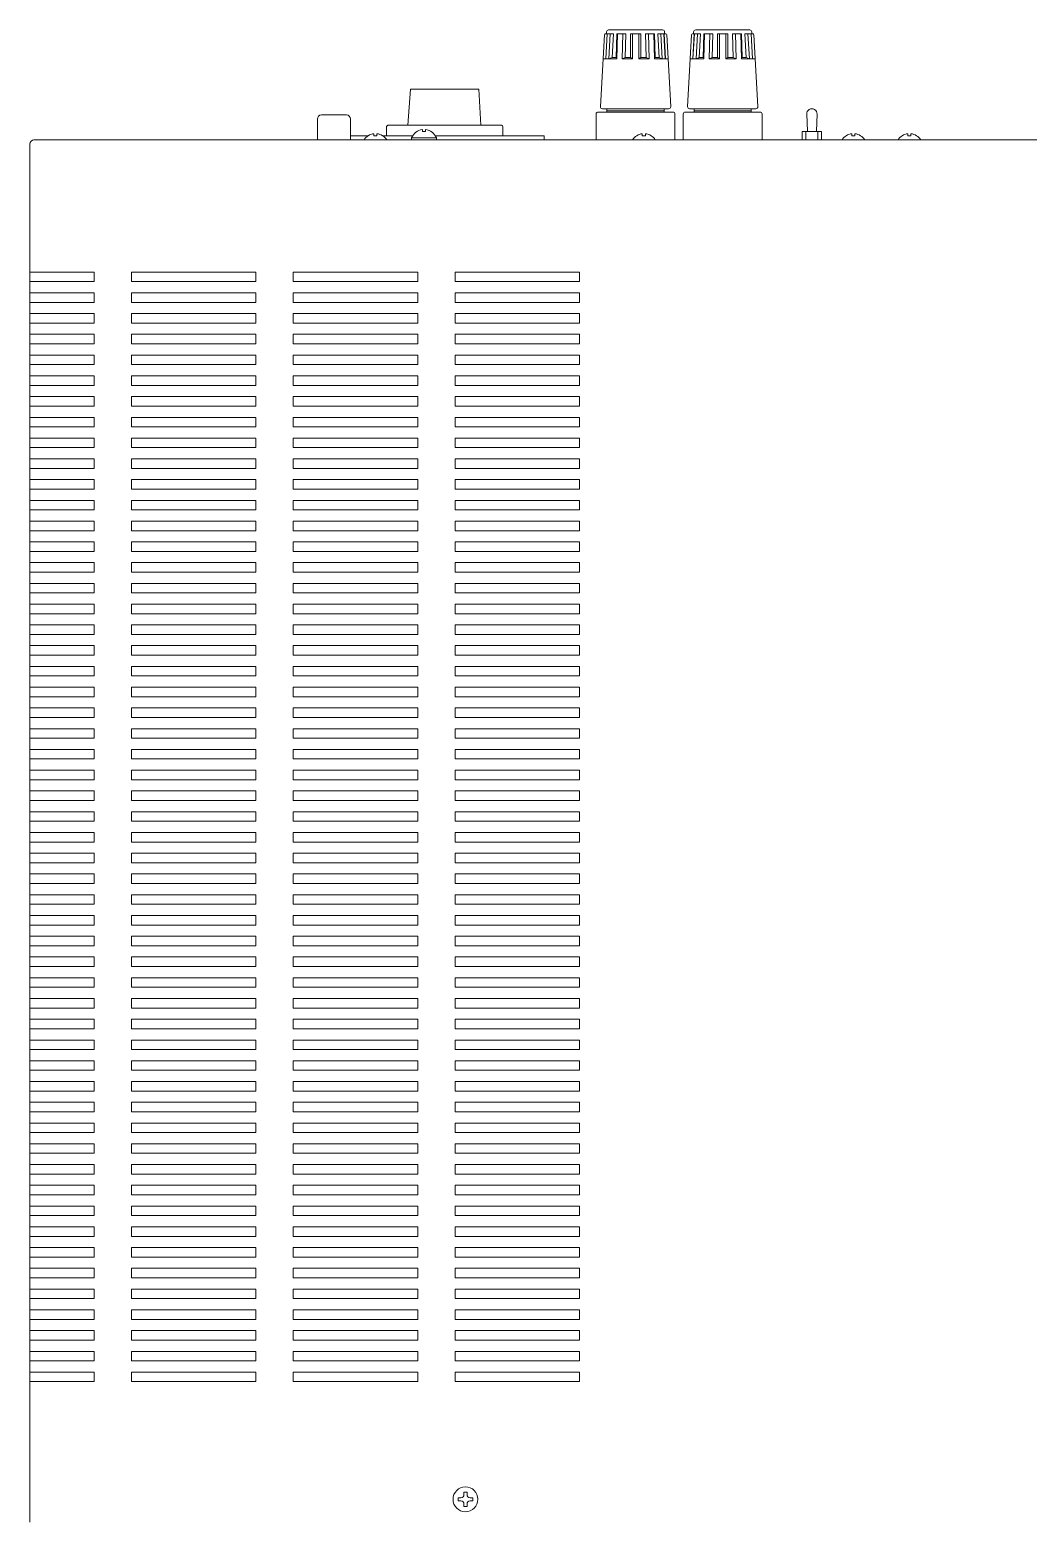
# Model space of a CAD drawing. Header units: millimetres. Extents: x 0 to 1200, y 0 to 900.
# Drawn here: x 278.5 to 519.1, y 316 to 675.5 of the extents above; entities that cross this region are included whole.
import ezdxf

# ---------------------------------------------------------------- set-up
doc = ezdxf.new("R2010")
doc.units = ezdxf.units.MM
for name, color, linetype, lineweight in [('Ac Inlet', 60, 'Continuous', 13), ('Fuse Holder', 71, 'Continuous', 15), ('Pin Jack', 53, 'Continuous', 13), ('Screw', 253, 'Continuous', 13), ('Speaker Terminal', 135, 'Continuous', 13), ('Upper Cover', 7, 'Continuous', 15)]:
    doc.layers.add(name, color=color, linetype=linetype, lineweight=lineweight)

msp = doc.modelspace()

# ---------------------------------------------------------------- linework, layer by layer
at = {"layer": 'Ac Inlet'}
for p, q in [((364.498, 649.962), (364.498, 652.162)), ((364.798, 652.462), (392.198, 652.462)), ((392.498, 652.162), (392.498, 649.962)), ((355.798, 649.962), (360.066, 649.962)), ((363.53, 649.962), (370.76, 649.962)), ((376.237, 649.962), (402.298, 649.962)), ((402.498, 649.762), (402.498, 648.962))]:
    msp.add_line(p, q, dxfattribs=at)
for centre, radius, start, end in [((364.798, 652.162), 0.3, 90, 180), ((392.198, 652.162), 0.3, 0, 90), ((402.298, 649.762), 0.2, 0, 90)]:
    msp.add_arc(centre, radius, start, end, dxfattribs=at)
at = {"layer": 'Fuse Holder'}
for p, q in [((369.608, 652.462), (370.248, 661.162)), ((370.248, 661.162), (386.748, 661.162)), ((386.748, 661.162), (387.177, 652.462))]:
    msp.add_line(p, q, dxfattribs=at)
at = {"layer": 'Pin Jack'}
for p, q in [((348.798, 654.962), (354.798, 654.962)), ((465.918, 650.962), (465.748, 655.212)), ((468.078, 650.962), (468.248, 655.212)), ((347.798, 648.962), (347.798, 653.962)), ((355.798, 653.962), (355.798, 648.962)), ((464.648, 648.962), (464.648, 650.962)), ((464.648, 650.962), (469.348, 650.962)), ((465.549, 650.962), (465.549, 648.962)), ((468.447, 650.962), (468.447, 648.962)), ((469.348, 650.962), (469.348, 648.962))]:
    msp.add_line(p, q, dxfattribs=at)
for centre, radius, start, end in [((348.798, 653.962), 1, 90, 180), ((354.798, 653.962), 1, 0, 90), ((466.998, 655.212), 1.25, 355.41878, 184.58122)]:
    msp.add_arc(centre, radius, start, end, dxfattribs=at)
at = {"layer": 'Screw'}
for p, q in [((373.123, 651.44), (373.123, 650.962)), ((373.123, 650.962), (373.873, 650.962)), ((373.873, 650.962), (373.873, 651.44)), ((361.423, 650.44), (361.423, 649.962)), ((361.423, 649.962), (362.173, 649.962)), ((362.173, 649.962), (362.173, 650.44)), ((370.498, 648.962), (370.498, 649.462)), ((370.498, 649.462), (376.498, 649.462)), ((376.498, 648.962), (370.498, 648.962)), ((376.498, 649.462), (376.498, 648.962)), ((426.123, 650.44), (426.123, 649.962)), ((426.123, 649.962), (426.873, 649.962)), ((426.873, 649.962), (426.873, 650.44)), ((476.623, 650.44), (476.623, 649.962)), ((476.623, 649.962), (477.373, 649.962)), ((477.373, 649.962), (477.373, 650.44)), ((490.123, 650.44), (490.123, 649.962)), ((490.123, 649.962), (490.873, 649.962)), ((490.873, 649.962), (490.873, 650.44)), ((381.748, 321.087), (381.748, 321.837)), ((381.748, 321.837), (382.373, 321.837)), ((382.373, 321.087), (381.748, 321.087)), ((383.123, 322.587), (383.123, 323.212)), ((383.123, 323.212), (383.873, 323.212)), ((383.123, 319.712), (383.123, 320.337)), ((383.873, 323.212), (383.873, 322.587)), ((383.873, 320.337), (383.873, 319.712)), ((384.623, 321.837), (385.248, 321.837)), ((385.248, 321.087), (384.623, 321.087)), ((385.248, 321.837), (385.248, 321.087)), ((383.873, 319.712), (383.123, 319.712))]:
    msp.add_line(p, q, dxfattribs=at)
msp.add_circle((383.498, 321.462), 3, dxfattribs=at)
for centre, radius, start, end in [((373.498, 648.212), 3.25, 96.62581, 157.38014), ((373.498, 648.212), 3.25, 22.61986, 83.37419), ((361.798, 647.212), 3.25, 96.62581, 147.42103), ((361.798, 647.212), 3.25, 32.57897, 83.37419), ((426.498, 647.212), 3.25, 96.62581, 147.42103), ((426.498, 647.212), 3.25, 32.57897, 83.37419), ((476.998, 647.212), 3.25, 96.62581, 147.42103), ((476.998, 647.212), 3.25, 32.57897, 83.37419), ((490.498, 647.212), 3.25, 96.62581, 147.42103), ((490.498, 647.212), 3.25, 32.57897, 83.37419), ((382.373, 322.587), 0.75, 270, 0), ((382.373, 320.337), 0.75, 0, 90), ((384.623, 322.587), 0.75, 180, 270), ((384.623, 320.337), 0.75, 90, 180)]:
    msp.add_arc(centre, radius, start, end, dxfattribs=at)
at = {"layer": 'Speaker Terminal'}
for p, q in [((416.028, 656.99), (416.988, 674.273)), ((417.187, 674.462), (419.158, 674.462)), ((417.29, 668.462), (417.623, 674.462)), ((417.327, 668.462), (417.661, 674.462)), ((417.498, 674.962), (417.498, 674.462)), ((417.998, 675.462), (430.998, 675.462)), ((418.077, 668.462), (418.411, 674.462)), ((418.842, 668.762), (419.158, 674.462)), ((419.815, 668.762), (419.972, 674.462)), ((419.952, 668.462), (420.117, 674.462)), ((419.972, 674.462), (422.137, 674.462)), ((421.252, 668.462), (421.417, 674.462)), ((421.98, 668.762), (422.137, 674.462)), ((423.248, 674.462), (423.248, 668.762)), ((423.248, 674.462), (425.748, 674.462)), ((423.748, 674.462), (423.748, 668.462)), ((425.248, 674.462), (425.248, 668.462)), ((425.748, 674.462), (425.748, 668.762)), ((427.016, 668.762), (426.859, 674.462)), ((426.859, 674.462), (429.024, 674.462)), ((427.745, 668.462), (427.58, 674.462)), ((429.044, 668.462), (428.879, 674.462)), ((429.181, 668.762), (429.024, 674.462)), ((430.155, 668.762), (429.838, 674.462)), ((429.838, 674.462), (431.809, 674.462)), ((430.919, 668.462), (430.586, 674.462)), ((431.669, 668.462), (431.336, 674.462)), ((431.707, 668.462), (431.373, 674.462)), ((431.498, 674.962), (431.498, 674.462)), ((432.969, 656.99), (432.009, 674.273)), ((437.028, 656.99), (437.988, 674.273)), ((438.187, 674.462), (440.158, 674.462)), ((438.29, 668.462), (438.623, 674.462)), ((438.327, 668.462), (438.661, 674.462)), ((438.498, 674.962), (438.498, 674.462)), ((438.998, 675.462), (451.998, 675.462)), ((439.077, 668.462), (439.411, 674.462)), ((439.842, 668.762), (440.158, 674.462)), ((440.815, 668.762), (440.972, 674.462)), ((440.952, 668.462), (441.117, 674.462)), ((440.972, 674.462), (443.137, 674.462)), ((442.252, 668.462), (442.417, 674.462)), ((442.98, 668.762), (443.137, 674.462)), ((444.248, 674.462), (444.248, 668.762)), ((444.248, 674.462), (446.748, 674.462)), ((444.748, 674.462), (444.748, 668.462)), ((446.248, 674.462), (446.248, 668.462)), ((446.748, 674.462), (446.748, 668.762)), ((448.016, 668.762), (447.859, 674.462)), ((447.859, 674.462), (450.024, 674.462)), ((448.745, 668.462), (448.58, 674.462)), ((450.044, 668.462), (449.879, 674.462)), ((450.181, 668.762), (450.024, 674.462)), ((451.155, 668.762), (450.838, 674.462)), ((450.838, 674.462), (452.809, 674.462)), ((451.919, 668.462), (451.586, 674.462)), ((452.669, 668.462), (452.336, 674.462)), ((452.707, 668.462), (452.373, 674.462)), ((452.498, 674.962), (452.498, 674.462)), ((453.969, 656.99), (453.009, 674.273)), ((418.077, 668.462), (418.842, 668.762)), ((418.842, 668.762), (419.952, 668.762)), ((421.252, 668.462), (421.98, 668.762)), ((421.98, 668.762), (423.248, 668.762)), ((423.748, 668.462), (423.248, 668.762)), ((425.248, 668.462), (425.748, 668.762)), ((425.748, 668.762), (427.016, 668.762)), ((427.016, 668.762), (427.745, 668.462)), ((430.155, 668.762), (429.044, 668.762)), ((430.919, 668.462), (430.155, 668.762)), ((439.077, 668.462), (439.842, 668.762)), ((439.842, 668.762), (440.952, 668.762)), ((442.252, 668.462), (442.98, 668.762)), ((442.98, 668.762), (444.248, 668.762)), ((444.748, 668.462), (444.248, 668.762)), ((446.248, 668.462), (446.748, 668.762)), ((446.748, 668.762), (448.016, 668.762)), ((448.016, 668.762), (448.745, 668.462)), ((451.155, 668.762), (450.044, 668.762)), ((451.919, 668.462), (451.155, 668.762)), ((416.665, 668.462), (419.952, 668.462)), ((421.252, 668.462), (423.748, 668.462)), ((423.248, 668.462), (423.748, 668.462)), ((425.248, 668.462), (427.745, 668.462)), ((432.332, 668.462), (429.044, 668.462)), ((437.665, 668.462), (440.952, 668.462)), ((442.252, 668.462), (444.748, 668.462)), ((444.248, 668.462), (444.748, 668.462)), ((446.248, 668.462), (448.745, 668.462)), ((453.332, 668.462), (450.044, 668.462)), ((414.998, 648.962), (414.998, 655.162)), ((415.498, 655.662), (433.498, 655.662)), ((416.527, 656.462), (432.47, 656.462)), ((417.598, 655.962), (417.598, 656.462)), ((417.598, 655.962), (431.398, 655.962)), ((417.598, 655.662), (417.598, 655.962)), ((431.398, 655.962), (431.398, 656.462)), ((431.398, 655.662), (431.398, 655.962)), ((433.998, 648.962), (433.998, 655.162)), ((435.998, 648.962), (435.998, 655.162)), ((436.498, 655.662), (454.498, 655.662)), ((437.527, 656.462), (453.47, 656.462)), ((438.598, 655.962), (438.598, 656.462)), ((438.598, 655.962), (452.398, 655.962)), ((438.598, 655.662), (438.598, 655.962)), ((452.398, 655.962), (452.398, 656.462)), ((452.398, 655.662), (452.398, 655.962)), ((454.998, 648.962), (454.998, 655.162))]:
    msp.add_line(p, q, dxfattribs=at)
for centre, radius, start, end in [((417.187, 674.262), 0.2, 90, 176.82017), ((417.998, 674.962), 0.5, 90, 180), ((430.998, 674.962), 0.5, 0, 90), ((431.809, 674.262), 0.2, 3.17983, 90), ((438.187, 674.262), 0.2, 90, 176.82017), ((438.998, 674.962), 0.5, 90, 180), ((451.998, 674.962), 0.5, 0, 90), ((452.809, 674.262), 0.2, 3.17983, 90), ((415.498, 655.162), 0.5, 90, 180), ((416.527, 656.962), 0.5, 176.82017, 270), ((432.47, 656.962), 0.5, 270, 3.17983), ((433.498, 655.162), 0.5, 0, 90), ((436.498, 655.162), 0.5, 90, 180), ((437.527, 656.962), 0.5, 176.82017, 270), ((453.47, 656.962), 0.5, 270, 3.17983), ((454.498, 655.162), 0.5, 0, 90)]:
    msp.add_arc(centre, radius, start, end, dxfattribs=at)
at = {"layer": 'Upper Cover'}
for p, q in [((278.498, 315.962), (278.498, 647.962)), ((279.498, 648.962), (707.498, 648.962)), ((278.498, 617.112), (293.998, 617.112)), ((293.998, 614.812), (278.498, 614.812)), ((293.998, 617.112), (293.998, 614.812)), ((302.998, 614.812), (302.998, 617.112)), ((302.998, 617.112), (332.998, 617.112)), ((332.998, 614.812), (302.998, 614.812)), ((332.998, 617.112), (332.998, 614.812)), ((341.998, 614.812), (341.998, 617.112)), ((341.998, 617.112), (371.998, 617.112)), ((371.998, 614.812), (341.998, 614.812)), ((371.998, 617.112), (371.998, 614.812)), ((380.998, 614.812), (380.998, 617.112)), ((380.998, 617.112), (410.998, 617.112)), ((410.998, 614.812), (380.998, 614.812)), ((410.998, 617.112), (410.998, 614.812)), ((278.498, 612.112), (293.998, 612.112)), ((293.998, 612.112), (293.998, 609.812)), ((302.998, 609.812), (302.998, 612.112)), ((302.998, 612.112), (332.998, 612.112)), ((332.998, 612.112), (332.998, 609.812)), ((341.998, 609.812), (341.998, 612.112)), ((341.998, 612.112), (371.998, 612.112)), ((371.998, 612.112), (371.998, 609.812)), ((380.998, 609.812), (380.998, 612.112)), ((380.998, 612.112), (410.998, 612.112)), ((410.998, 612.112), (410.998, 609.812)), ((293.998, 609.812), (278.498, 609.812)), ((332.998, 609.812), (302.998, 609.812)), ((371.998, 609.812), (341.998, 609.812)), ((410.998, 609.812), (380.998, 609.812)), ((278.498, 607.112), (293.998, 607.112)), ((293.998, 604.812), (278.498, 604.812)), ((293.998, 607.112), (293.998, 604.812)), ((302.998, 604.812), (302.998, 607.112)), ((302.998, 607.112), (332.998, 607.112)), ((332.998, 604.812), (302.998, 604.812)), ((332.998, 607.112), (332.998, 604.812)), ((341.998, 604.812), (341.998, 607.112)), ((341.998, 607.112), (371.998, 607.112)), ((371.998, 604.812), (341.998, 604.812)), ((371.998, 607.112), (371.998, 604.812)), ((380.998, 604.812), (380.998, 607.112)), ((380.998, 607.112), (410.998, 607.112)), ((410.998, 604.812), (380.998, 604.812)), ((410.998, 607.112), (410.998, 604.812)), ((278.498, 602.112), (293.998, 602.112)), ((293.998, 602.112), (293.998, 599.812)), ((302.998, 599.812), (302.998, 602.112)), ((302.998, 602.112), (332.998, 602.112)), ((332.998, 602.112), (332.998, 599.812)), ((341.998, 599.812), (341.998, 602.112)), ((341.998, 602.112), (371.998, 602.112)), ((371.998, 602.112), (371.998, 599.812)), ((380.998, 599.812), (380.998, 602.112)), ((380.998, 602.112), (410.998, 602.112)), ((410.998, 602.112), (410.998, 599.812)), ((293.998, 599.812), (278.498, 599.812)), ((278.498, 597.112), (293.998, 597.112)), ((293.998, 597.112), (293.998, 594.812)), ((332.998, 599.812), (302.998, 599.812)), ((302.998, 594.812), (302.998, 597.112)), ((302.998, 597.112), (332.998, 597.112)), ((332.998, 597.112), (332.998, 594.812)), ((371.998, 599.812), (341.998, 599.812)), ((341.998, 594.812), (341.998, 597.112)), ((341.998, 597.112), (371.998, 597.112)), ((371.998, 597.112), (371.998, 594.812)), ((410.998, 599.812), (380.998, 599.812)), ((380.998, 594.812), (380.998, 597.112)), ((380.998, 597.112), (410.998, 597.112)), ((410.998, 597.112), (410.998, 594.812)), ((293.998, 594.812), (278.498, 594.812)), ((332.998, 594.812), (302.998, 594.812)), ((371.998, 594.812), (341.998, 594.812)), ((410.998, 594.812), (380.998, 594.812)), ((278.498, 592.112), (293.998, 592.112)), ((293.998, 589.812), (278.498, 589.812)), ((293.998, 592.112), (293.998, 589.812)), ((302.998, 589.812), (302.998, 592.112)), ((302.998, 592.112), (332.998, 592.112)), ((332.998, 589.812), (302.998, 589.812)), ((332.998, 592.112), (332.998, 589.812)), ((341.998, 589.812), (341.998, 592.112)), ((341.998, 592.112), (371.998, 592.112)), ((371.998, 589.812), (341.998, 589.812)), ((371.998, 592.112), (371.998, 589.812)), ((380.998, 589.812), (380.998, 592.112)), ((380.998, 592.112), (410.998, 592.112)), ((410.998, 589.812), (380.998, 589.812)), ((410.998, 592.112), (410.998, 589.812)), ((278.498, 587.112), (293.998, 587.112)), ((293.998, 587.112), (293.998, 584.812)), ((302.998, 584.812), (302.998, 587.112)), ((302.998, 587.112), (332.998, 587.112)), ((332.998, 587.112), (332.998, 584.812)), ((341.998, 584.812), (341.998, 587.112)), ((341.998, 587.112), (371.998, 587.112)), ((371.998, 587.112), (371.998, 584.812)), ((380.998, 584.812), (380.998, 587.112)), ((380.998, 587.112), (410.998, 587.112)), ((410.998, 587.112), (410.998, 584.812)), ((293.998, 584.812), (278.498, 584.812)), ((332.998, 584.812), (302.998, 584.812)), ((371.998, 584.812), (341.998, 584.812)), ((410.998, 584.812), (380.998, 584.812)), ((278.498, 582.112), (293.998, 582.112)), ((293.998, 579.812), (278.498, 579.812)), ((293.998, 582.112), (293.998, 579.812)), ((302.998, 579.812), (302.998, 582.112)), ((302.998, 582.112), (332.998, 582.112)), ((332.998, 579.812), (302.998, 579.812)), ((332.998, 582.112), (332.998, 579.812)), ((341.998, 579.812), (341.998, 582.112)), ((341.998, 582.112), (371.998, 582.112)), ((371.998, 579.812), (341.998, 579.812)), ((371.998, 582.112), (371.998, 579.812)), ((380.998, 579.812), (380.998, 582.112)), ((380.998, 582.112), (410.998, 582.112)), ((410.998, 579.812), (380.998, 579.812)), ((410.998, 582.112), (410.998, 579.812)), ((278.498, 577.112), (293.998, 577.112)), ((293.998, 577.112), (293.998, 574.812)), ((302.998, 574.812), (302.998, 577.112)), ((302.998, 577.112), (332.998, 577.112)), ((332.998, 577.112), (332.998, 574.812)), ((341.998, 574.812), (341.998, 577.112)), ((341.998, 577.112), (371.998, 577.112)), ((371.998, 577.112), (371.998, 574.812)), ((380.998, 574.812), (380.998, 577.112)), ((380.998, 577.112), (410.998, 577.112)), ((410.998, 577.112), (410.998, 574.812)), ((293.998, 574.812), (278.498, 574.812)), ((278.498, 572.112), (293.998, 572.112)), ((293.998, 572.112), (293.998, 569.812)), ((332.998, 574.812), (302.998, 574.812)), ((302.998, 569.812), (302.998, 572.112)), ((302.998, 572.112), (332.998, 572.112)), ((332.998, 572.112), (332.998, 569.812)), ((371.998, 574.812), (341.998, 574.812)), ((341.998, 569.812), (341.998, 572.112)), ((341.998, 572.112), (371.998, 572.112)), ((371.998, 572.112), (371.998, 569.812)), ((410.998, 574.812), (380.998, 574.812)), ((380.998, 569.812), (380.998, 572.112)), ((380.998, 572.112), (410.998, 572.112)), ((410.998, 572.112), (410.998, 569.812)), ((293.998, 569.812), (278.498, 569.812)), ((332.998, 569.812), (302.998, 569.812)), ((371.998, 569.812), (341.998, 569.812)), ((410.998, 569.812), (380.998, 569.812)), ((278.498, 567.112), (293.998, 567.112)), ((293.998, 564.812), (278.498, 564.812)), ((293.998, 567.112), (293.998, 564.812)), ((302.998, 564.812), (302.998, 567.112)), ((302.998, 567.112), (332.998, 567.112)), ((332.998, 564.812), (302.998, 564.812)), ((332.998, 567.112), (332.998, 564.812)), ((341.998, 564.812), (341.998, 567.112)), ((341.998, 567.112), (371.998, 567.112)), ((371.998, 564.812), (341.998, 564.812)), ((371.998, 567.112), (371.998, 564.812)), ((380.998, 564.812), (380.998, 567.112)), ((380.998, 567.112), (410.998, 567.112)), ((410.998, 564.812), (380.998, 564.812)), ((410.998, 567.112), (410.998, 564.812)), ((278.498, 562.112), (293.998, 562.112)), ((293.998, 562.112), (293.998, 559.812)), ((302.998, 559.812), (302.998, 562.112)), ((302.998, 562.112), (332.998, 562.112)), ((332.998, 562.112), (332.998, 559.812)), ((341.998, 559.812), (341.998, 562.112)), ((341.998, 562.112), (371.998, 562.112)), ((371.998, 562.112), (371.998, 559.812)), ((380.998, 559.812), (380.998, 562.112)), ((380.998, 562.112), (410.998, 562.112)), ((410.998, 562.112), (410.998, 559.812)), ((293.998, 559.812), (278.498, 559.812)), ((332.998, 559.812), (302.998, 559.812)), ((371.998, 559.812), (341.998, 559.812)), ((410.998, 559.812), (380.998, 559.812)), ((278.498, 557.112), (293.998, 557.112)), ((293.998, 554.812), (278.498, 554.812)), ((293.998, 557.112), (293.998, 554.812)), ((302.998, 554.812), (302.998, 557.112)), ((302.998, 557.112), (332.998, 557.112)), ((332.998, 554.812), (302.998, 554.812)), ((332.998, 557.112), (332.998, 554.812)), ((341.998, 554.812), (341.998, 557.112)), ((341.998, 557.112), (371.998, 557.112)), ((371.998, 554.812), (341.998, 554.812)), ((371.998, 557.112), (371.998, 554.812)), ((380.998, 554.812), (380.998, 557.112)), ((380.998, 557.112), (410.998, 557.112)), ((410.998, 554.812), (380.998, 554.812)), ((410.998, 557.112), (410.998, 554.812)), ((278.498, 552.112), (293.998, 552.112)), ((293.998, 552.112), (293.998, 549.812)), ((302.998, 549.812), (302.998, 552.112)), ((302.998, 552.112), (332.998, 552.112)), ((332.998, 552.112), (332.998, 549.812)), ((341.998, 549.812), (341.998, 552.112)), ((341.998, 552.112), (371.998, 552.112)), ((371.998, 552.112), (371.998, 549.812)), ((380.998, 549.812), (380.998, 552.112)), ((380.998, 552.112), (410.998, 552.112)), ((410.998, 552.112), (410.998, 549.812)), ((293.998, 549.812), (278.498, 549.812)), ((278.498, 547.112), (293.998, 547.112)), ((293.998, 547.112), (293.998, 544.812)), ((332.998, 549.812), (302.998, 549.812)), ((302.998, 544.812), (302.998, 547.112)), ((302.998, 547.112), (332.998, 547.112)), ((332.998, 547.112), (332.998, 544.812)), ((371.998, 549.812), (341.998, 549.812)), ((341.998, 544.812), (341.998, 547.112)), ((341.998, 547.112), (371.998, 547.112)), ((371.998, 547.112), (371.998, 544.812)), ((410.998, 549.812), (380.998, 549.812)), ((380.998, 544.812), (380.998, 547.112)), ((380.998, 547.112), (410.998, 547.112)), ((410.998, 547.112), (410.998, 544.812)), ((293.998, 544.812), (278.498, 544.812)), ((332.998, 544.812), (302.998, 544.812)), ((371.998, 544.812), (341.998, 544.812)), ((410.998, 544.812), (380.998, 544.812)), ((278.498, 542.112), (293.998, 542.112)), ((293.998, 539.812), (278.498, 539.812)), ((293.998, 542.112), (293.998, 539.812)), ((302.998, 539.812), (302.998, 542.112)), ((302.998, 542.112), (332.998, 542.112)), ((332.998, 539.812), (302.998, 539.812)), ((332.998, 542.112), (332.998, 539.812)), ((341.998, 539.812), (341.998, 542.112)), ((341.998, 542.112), (371.998, 542.112)), ((371.998, 539.812), (341.998, 539.812)), ((371.998, 542.112), (371.998, 539.812)), ((380.998, 539.812), (380.998, 542.112)), ((380.998, 542.112), (410.998, 542.112)), ((410.998, 539.812), (380.998, 539.812)), ((410.998, 542.112), (410.998, 539.812)), ((278.498, 537.112), (293.998, 537.112)), ((293.998, 537.112), (293.998, 534.812)), ((302.998, 534.812), (302.998, 537.112)), ((302.998, 537.112), (332.998, 537.112)), ((332.998, 537.112), (332.998, 534.812)), ((341.998, 534.812), (341.998, 537.112)), ((341.998, 537.112), (371.998, 537.112)), ((371.998, 537.112), (371.998, 534.812)), ((380.998, 534.812), (380.998, 537.112)), ((380.998, 537.112), (410.998, 537.112)), ((410.998, 537.112), (410.998, 534.812)), ((293.998, 534.812), (278.498, 534.812)), ((278.498, 532.112), (293.998, 532.112)), ((293.998, 532.112), (293.998, 529.812)), ((332.998, 534.812), (302.998, 534.812)), ((302.998, 529.812), (302.998, 532.112)), ((302.998, 532.112), (332.998, 532.112)), ((332.998, 532.112), (332.998, 529.812)), ((371.998, 534.812), (341.998, 534.812)), ((341.998, 529.812), (341.998, 532.112)), ((341.998, 532.112), (371.998, 532.112)), ((371.998, 532.112), (371.998, 529.812)), ((410.998, 534.812), (380.998, 534.812)), ((380.998, 529.812), (380.998, 532.112)), ((380.998, 532.112), (410.998, 532.112)), ((410.998, 532.112), (410.998, 529.812)), ((293.998, 529.812), (278.498, 529.812)), ((332.998, 529.812), (302.998, 529.812)), ((371.998, 529.812), (341.998, 529.812)), ((410.998, 529.812), (380.998, 529.812)), ((278.498, 527.112), (293.998, 527.112)), ((293.998, 527.112), (293.998, 524.812)), ((302.998, 524.812), (302.998, 527.112)), ((302.998, 527.112), (332.998, 527.112)), ((332.998, 527.112), (332.998, 524.812)), ((341.998, 524.812), (341.998, 527.112)), ((341.998, 527.112), (371.998, 527.112)), ((371.998, 527.112), (371.998, 524.812)), ((380.998, 524.812), (380.998, 527.112)), ((380.998, 527.112), (410.998, 527.112)), ((410.998, 527.112), (410.998, 524.812)), ((293.998, 524.812), (278.498, 524.812)), ((278.498, 522.112), (293.998, 522.112)), ((293.998, 522.112), (293.998, 519.812)), ((332.998, 524.812), (302.998, 524.812)), ((302.998, 519.812), (302.998, 522.112)), ((302.998, 522.112), (332.998, 522.112)), ((332.998, 522.112), (332.998, 519.812)), ((371.998, 524.812), (341.998, 524.812)), ((341.998, 519.812), (341.998, 522.112)), ((341.998, 522.112), (371.998, 522.112)), ((371.998, 522.112), (371.998, 519.812)), ((410.998, 524.812), (380.998, 524.812)), ((380.998, 519.812), (380.998, 522.112)), ((380.998, 522.112), (410.998, 522.112)), ((410.998, 522.112), (410.998, 519.812)), ((293.998, 519.812), (278.498, 519.812)), ((332.998, 519.812), (302.998, 519.812)), ((371.998, 519.812), (341.998, 519.812)), ((410.998, 519.812), (380.998, 519.812)), ((278.498, 517.112), (293.998, 517.112)), ((293.998, 514.812), (278.498, 514.812)), ((293.998, 517.112), (293.998, 514.812)), ((302.998, 514.812), (302.998, 517.112)), ((302.998, 517.112), (332.998, 517.112)), ((332.998, 514.812), (302.998, 514.812)), ((332.998, 517.112), (332.998, 514.812)), ((341.998, 514.812), (341.998, 517.112)), ((341.998, 517.112), (371.998, 517.112)), ((371.998, 514.812), (341.998, 514.812)), ((371.998, 517.112), (371.998, 514.812)), ((380.998, 514.812), (380.998, 517.112)), ((380.998, 517.112), (410.998, 517.112)), ((410.998, 514.812), (380.998, 514.812)), ((410.998, 517.112), (410.998, 514.812)), ((278.498, 512.112), (293.998, 512.112)), ((293.998, 512.112), (293.998, 509.812)), ((302.998, 509.812), (302.998, 512.112)), ((302.998, 512.112), (332.998, 512.112)), ((332.998, 512.112), (332.998, 509.812)), ((341.998, 509.812), (341.998, 512.112)), ((341.998, 512.112), (371.998, 512.112)), ((371.998, 512.112), (371.998, 509.812)), ((380.998, 509.812), (380.998, 512.112)), ((380.998, 512.112), (410.998, 512.112)), ((410.998, 512.112), (410.998, 509.812)), ((293.998, 509.812), (278.498, 509.812)), ((278.498, 507.112), (293.998, 507.112)), ((293.998, 507.112), (293.998, 504.812)), ((332.998, 509.812), (302.998, 509.812)), ((302.998, 504.812), (302.998, 507.112)), ((302.998, 507.112), (332.998, 507.112)), ((332.998, 507.112), (332.998, 504.812)), ((371.998, 509.812), (341.998, 509.812)), ((341.998, 504.812), (341.998, 507.112)), ((341.998, 507.112), (371.998, 507.112)), ((371.998, 507.112), (371.998, 504.812)), ((410.998, 509.812), (380.998, 509.812)), ((380.998, 504.812), (380.998, 507.112)), ((380.998, 507.112), (410.998, 507.112)), ((410.998, 507.112), (410.998, 504.812)), ((293.998, 504.812), (278.498, 504.812)), ((332.998, 504.812), (302.998, 504.812)), ((371.998, 504.812), (341.998, 504.812)), ((410.998, 504.812), (380.998, 504.812)), ((278.498, 502.112), (293.998, 502.112)), ((293.998, 499.812), (278.498, 499.812)), ((293.998, 502.112), (293.998, 499.812)), ((302.998, 499.812), (302.998, 502.112)), ((302.998, 502.112), (332.998, 502.112)), ((332.998, 499.812), (302.998, 499.812)), ((332.998, 502.112), (332.998, 499.812)), ((341.998, 499.812), (341.998, 502.112)), ((341.998, 502.112), (371.998, 502.112)), ((371.998, 499.812), (341.998, 499.812)), ((371.998, 502.112), (371.998, 499.812)), ((380.998, 499.812), (380.998, 502.112)), ((380.998, 502.112), (410.998, 502.112)), ((410.998, 499.812), (380.998, 499.812)), ((410.998, 502.112), (410.998, 499.812)), ((278.498, 497.112), (293.998, 497.112)), ((293.998, 497.112), (293.998, 494.812)), ((302.998, 494.812), (302.998, 497.112)), ((302.998, 497.112), (332.998, 497.112)), ((332.998, 497.112), (332.998, 494.812)), ((341.998, 494.812), (341.998, 497.112)), ((341.998, 497.112), (371.998, 497.112)), ((371.998, 497.112), (371.998, 494.812)), ((380.998, 494.812), (380.998, 497.112)), ((380.998, 497.112), (410.998, 497.112)), ((410.998, 497.112), (410.998, 494.812)), ((293.998, 494.812), (278.498, 494.812)), ((332.998, 494.812), (302.998, 494.812)), ((371.998, 494.812), (341.998, 494.812)), ((410.998, 494.812), (380.998, 494.812)), ((278.498, 492.112), (293.998, 492.112)), ((293.998, 489.812), (278.498, 489.812)), ((293.998, 492.112), (293.998, 489.812)), ((302.998, 489.812), (302.998, 492.112)), ((302.998, 492.112), (332.998, 492.112)), ((332.998, 489.812), (302.998, 489.812)), ((332.998, 492.112), (332.998, 489.812)), ((341.998, 489.812), (341.998, 492.112)), ((341.998, 492.112), (371.998, 492.112)), ((371.998, 489.812), (341.998, 489.812)), ((371.998, 492.112), (371.998, 489.812)), ((380.998, 489.812), (380.998, 492.112)), ((380.998, 492.112), (410.998, 492.112)), ((410.998, 489.812), (380.998, 489.812)), ((410.998, 492.112), (410.998, 489.812)), ((278.498, 487.112), (293.998, 487.112)), ((293.998, 487.112), (293.998, 484.812)), ((302.998, 484.812), (302.998, 487.112)), ((302.998, 487.112), (332.998, 487.112)), ((332.998, 487.112), (332.998, 484.812)), ((341.998, 484.812), (341.998, 487.112)), ((341.998, 487.112), (371.998, 487.112)), ((371.998, 487.112), (371.998, 484.812)), ((380.998, 484.812), (380.998, 487.112)), ((380.998, 487.112), (410.998, 487.112)), ((410.998, 487.112), (410.998, 484.812)), ((293.998, 484.812), (278.498, 484.812)), ((278.498, 482.112), (293.998, 482.112)), ((293.998, 482.112), (293.998, 479.812)), ((332.998, 484.812), (302.998, 484.812)), ((302.998, 479.812), (302.998, 482.112)), ((302.998, 482.112), (332.998, 482.112)), ((332.998, 482.112), (332.998, 479.812)), ((371.998, 484.812), (341.998, 484.812)), ((341.998, 479.812), (341.998, 482.112)), ((341.998, 482.112), (371.998, 482.112)), ((371.998, 482.112), (371.998, 479.812)), ((410.998, 484.812), (380.998, 484.812)), ((380.998, 479.812), (380.998, 482.112)), ((380.998, 482.112), (410.998, 482.112)), ((410.998, 482.112), (410.998, 479.812)), ((293.998, 479.812), (278.498, 479.812)), ((332.998, 479.812), (302.998, 479.812)), ((371.998, 479.812), (341.998, 479.812)), ((410.998, 479.812), (380.998, 479.812)), ((278.498, 477.112), (293.998, 477.112)), ((293.998, 474.812), (278.498, 474.812)), ((293.998, 477.112), (293.998, 474.812)), ((302.998, 474.812), (302.998, 477.112)), ((302.998, 477.112), (332.998, 477.112)), ((332.998, 474.812), (302.998, 474.812)), ((332.998, 477.112), (332.998, 474.812)), ((341.998, 474.812), (341.998, 477.112)), ((341.998, 477.112), (371.998, 477.112)), ((371.998, 474.812), (341.998, 474.812)), ((371.998, 477.112), (371.998, 474.812)), ((380.998, 474.812), (380.998, 477.112)), ((380.998, 477.112), (410.998, 477.112)), ((410.998, 474.812), (380.998, 474.812)), ((410.998, 477.112), (410.998, 474.812)), ((278.498, 472.112), (293.998, 472.112)), ((293.998, 472.112), (293.998, 469.812)), ((302.998, 469.812), (302.998, 472.112)), ((302.998, 472.112), (332.998, 472.112)), ((332.998, 472.112), (332.998, 469.812)), ((341.998, 469.812), (341.998, 472.112)), ((341.998, 472.112), (371.998, 472.112)), ((371.998, 472.112), (371.998, 469.812)), ((380.998, 469.812), (380.998, 472.112)), ((380.998, 472.112), (410.998, 472.112)), ((410.998, 472.112), (410.998, 469.812)), ((293.998, 469.812), (278.498, 469.812)), ((332.998, 469.812), (302.998, 469.812)), ((371.998, 469.812), (341.998, 469.812)), ((410.998, 469.812), (380.998, 469.812)), ((278.498, 467.112), (293.998, 467.112)), ((293.998, 464.812), (278.498, 464.812)), ((293.998, 467.112), (293.998, 464.812)), ((302.998, 464.812), (302.998, 467.112)), ((302.998, 467.112), (332.998, 467.112)), ((332.998, 464.812), (302.998, 464.812)), ((332.998, 467.112), (332.998, 464.812)), ((341.998, 464.812), (341.998, 467.112)), ((341.998, 467.112), (371.998, 467.112)), ((371.998, 464.812), (341.998, 464.812)), ((371.998, 467.112), (371.998, 464.812)), ((380.998, 464.812), (380.998, 467.112)), ((380.998, 467.112), (410.998, 467.112)), ((410.998, 464.812), (380.998, 464.812)), ((410.998, 467.112), (410.998, 464.812)), ((278.498, 462.112), (293.998, 462.112)), ((293.998, 462.112), (293.998, 459.812)), ((302.998, 459.812), (302.998, 462.112)), ((302.998, 462.112), (332.998, 462.112)), ((332.998, 462.112), (332.998, 459.812)), ((341.998, 459.812), (341.998, 462.112)), ((341.998, 462.112), (371.998, 462.112)), ((371.998, 462.112), (371.998, 459.812)), ((380.998, 459.812), (380.998, 462.112)), ((380.998, 462.112), (410.998, 462.112)), ((410.998, 462.112), (410.998, 459.812)), ((293.998, 459.812), (278.498, 459.812)), ((278.498, 457.112), (293.998, 457.112)), ((293.998, 457.112), (293.998, 454.812)), ((332.998, 459.812), (302.998, 459.812)), ((302.998, 454.812), (302.998, 457.112)), ((302.998, 457.112), (332.998, 457.112)), ((332.998, 457.112), (332.998, 454.812)), ((371.998, 459.812), (341.998, 459.812)), ((341.998, 454.812), (341.998, 457.112)), ((341.998, 457.112), (371.998, 457.112)), ((371.998, 457.112), (371.998, 454.812)), ((410.998, 459.812), (380.998, 459.812)), ((380.998, 454.812), (380.998, 457.112)), ((380.998, 457.112), (410.998, 457.112)), ((410.998, 457.112), (410.998, 454.812)), ((293.998, 454.812), (278.498, 454.812)), ((332.998, 454.812), (302.998, 454.812)), ((371.998, 454.812), (341.998, 454.812)), ((410.998, 454.812), (380.998, 454.812)), ((278.498, 452.112), (293.998, 452.112)), ((293.998, 449.812), (278.498, 449.812)), ((293.998, 452.112), (293.998, 449.812)), ((302.998, 449.812), (302.998, 452.112)), ((302.998, 452.112), (332.998, 452.112)), ((332.998, 449.812), (302.998, 449.812)), ((332.998, 452.112), (332.998, 449.812)), ((341.998, 449.812), (341.998, 452.112)), ((341.998, 452.112), (371.998, 452.112)), ((371.998, 449.812), (341.998, 449.812)), ((371.998, 452.112), (371.998, 449.812)), ((380.998, 449.812), (380.998, 452.112)), ((380.998, 452.112), (410.998, 452.112)), ((410.998, 449.812), (380.998, 449.812)), ((410.998, 452.112), (410.998, 449.812)), ((278.498, 447.112), (293.998, 447.112)), ((293.998, 447.112), (293.998, 444.812)), ((302.998, 444.812), (302.998, 447.112)), ((302.998, 447.112), (332.998, 447.112)), ((332.998, 447.112), (332.998, 444.812)), ((341.998, 444.812), (341.998, 447.112)), ((341.998, 447.112), (371.998, 447.112)), ((371.998, 447.112), (371.998, 444.812)), ((380.998, 444.812), (380.998, 447.112)), ((380.998, 447.112), (410.998, 447.112)), ((410.998, 447.112), (410.998, 444.812)), ((293.998, 444.812), (278.498, 444.812)), ((332.998, 444.812), (302.998, 444.812)), ((371.998, 444.812), (341.998, 444.812)), ((410.998, 444.812), (380.998, 444.812)), ((278.498, 442.112), (293.998, 442.112)), ((293.998, 439.812), (278.498, 439.812)), ((293.998, 442.112), (293.998, 439.812)), ((302.998, 439.812), (302.998, 442.112)), ((302.998, 442.112), (332.998, 442.112)), ((332.998, 439.812), (302.998, 439.812)), ((332.998, 442.112), (332.998, 439.812)), ((341.998, 439.812), (341.998, 442.112)), ((341.998, 442.112), (371.998, 442.112)), ((371.998, 439.812), (341.998, 439.812)), ((371.998, 442.112), (371.998, 439.812)), ((380.998, 439.812), (380.998, 442.112)), ((380.998, 442.112), (410.998, 442.112)), ((410.998, 439.812), (380.998, 439.812)), ((410.998, 442.112), (410.998, 439.812)), ((278.498, 437.112), (293.998, 437.112)), ((293.998, 437.112), (293.998, 434.812)), ((302.998, 434.812), (302.998, 437.112)), ((302.998, 437.112), (332.998, 437.112)), ((332.998, 437.112), (332.998, 434.812)), ((341.998, 434.812), (341.998, 437.112)), ((341.998, 437.112), (371.998, 437.112)), ((371.998, 437.112), (371.998, 434.812)), ((380.998, 434.812), (380.998, 437.112)), ((380.998, 437.112), (410.998, 437.112)), ((410.998, 437.112), (410.998, 434.812)), ((293.998, 434.812), (278.498, 434.812)), ((278.498, 432.112), (293.998, 432.112)), ((293.998, 432.112), (293.998, 429.812)), ((332.998, 434.812), (302.998, 434.812)), ((302.998, 429.812), (302.998, 432.112)), ((302.998, 432.112), (332.998, 432.112)), ((332.998, 432.112), (332.998, 429.812)), ((371.998, 434.812), (341.998, 434.812)), ((341.998, 429.812), (341.998, 432.112)), ((341.998, 432.112), (371.998, 432.112)), ((371.998, 432.112), (371.998, 429.812)), ((410.998, 434.812), (380.998, 434.812)), ((380.998, 429.812), (380.998, 432.112)), ((380.998, 432.112), (410.998, 432.112)), ((410.998, 432.112), (410.998, 429.812)), ((293.998, 429.812), (278.498, 429.812)), ((332.998, 429.812), (302.998, 429.812)), ((371.998, 429.812), (341.998, 429.812)), ((410.998, 429.812), (380.998, 429.812)), ((278.498, 427.112), (293.998, 427.112)), ((293.998, 424.812), (278.498, 424.812)), ((293.998, 427.112), (293.998, 424.812)), ((302.998, 424.812), (302.998, 427.112)), ((302.998, 427.112), (332.998, 427.112)), ((332.998, 424.812), (302.998, 424.812)), ((332.998, 427.112), (332.998, 424.812)), ((341.998, 424.812), (341.998, 427.112)), ((341.998, 427.112), (371.998, 427.112)), ((371.998, 424.812), (341.998, 424.812)), ((371.998, 427.112), (371.998, 424.812)), ((380.998, 424.812), (380.998, 427.112)), ((380.998, 427.112), (410.998, 427.112)), ((410.998, 424.812), (380.998, 424.812)), ((410.998, 427.112), (410.998, 424.812)), ((278.498, 422.112), (293.998, 422.112)), ((293.998, 422.112), (293.998, 419.812)), ((302.998, 419.812), (302.998, 422.112)), ((302.998, 422.112), (332.998, 422.112)), ((332.998, 422.112), (332.998, 419.812)), ((341.998, 419.812), (341.998, 422.112)), ((341.998, 422.112), (371.998, 422.112)), ((371.998, 422.112), (371.998, 419.812)), ((380.998, 419.812), (380.998, 422.112)), ((380.998, 422.112), (410.998, 422.112)), ((410.998, 422.112), (410.998, 419.812)), ((293.998, 419.812), (278.498, 419.812)), ((278.498, 417.112), (293.998, 417.112)), ((293.998, 417.112), (293.998, 414.812)), ((332.998, 419.812), (302.998, 419.812)), ((302.998, 414.812), (302.998, 417.112)), ((302.998, 417.112), (332.998, 417.112)), ((332.998, 417.112), (332.998, 414.812)), ((371.998, 419.812), (341.998, 419.812)), ((341.998, 414.812), (341.998, 417.112)), ((341.998, 417.112), (371.998, 417.112)), ((371.998, 417.112), (371.998, 414.812)), ((410.998, 419.812), (380.998, 419.812)), ((380.998, 414.812), (380.998, 417.112)), ((380.998, 417.112), (410.998, 417.112)), ((410.998, 417.112), (410.998, 414.812)), ((293.998, 414.812), (278.498, 414.812)), ((332.998, 414.812), (302.998, 414.812)), ((371.998, 414.812), (341.998, 414.812)), ((410.998, 414.812), (380.998, 414.812)), ((278.498, 412.112), (293.998, 412.112)), ((293.998, 412.112), (293.998, 409.812)), ((302.998, 409.812), (302.998, 412.112)), ((302.998, 412.112), (332.998, 412.112)), ((332.998, 412.112), (332.998, 409.812)), ((341.998, 409.812), (341.998, 412.112)), ((341.998, 412.112), (371.998, 412.112)), ((371.998, 412.112), (371.998, 409.812)), ((380.998, 409.812), (380.998, 412.112)), ((380.998, 412.112), (410.998, 412.112)), ((410.998, 412.112), (410.998, 409.812)), ((293.998, 409.812), (278.498, 409.812)), ((278.498, 407.112), (293.998, 407.112)), ((293.998, 407.112), (293.998, 404.812)), ((332.998, 409.812), (302.998, 409.812)), ((302.998, 404.812), (302.998, 407.112)), ((302.998, 407.112), (332.998, 407.112)), ((332.998, 407.112), (332.998, 404.812)), ((371.998, 409.812), (341.998, 409.812)), ((341.998, 404.812), (341.998, 407.112)), ((341.998, 407.112), (371.998, 407.112)), ((371.998, 407.112), (371.998, 404.812)), ((410.998, 409.812), (380.998, 409.812)), ((380.998, 404.812), (380.998, 407.112)), ((380.998, 407.112), (410.998, 407.112)), ((410.998, 407.112), (410.998, 404.812)), ((293.998, 404.812), (278.498, 404.812)), ((332.998, 404.812), (302.998, 404.812)), ((371.998, 404.812), (341.998, 404.812)), ((410.998, 404.812), (380.998, 404.812)), ((278.498, 402.112), (293.998, 402.112)), ((293.998, 399.812), (278.498, 399.812)), ((293.998, 402.112), (293.998, 399.812)), ((302.998, 399.812), (302.998, 402.112)), ((302.998, 402.112), (332.998, 402.112)), ((332.998, 399.812), (302.998, 399.812)), ((332.998, 402.112), (332.998, 399.812)), ((341.998, 399.812), (341.998, 402.112)), ((341.998, 402.112), (371.998, 402.112)), ((371.998, 399.812), (341.998, 399.812)), ((371.998, 402.112), (371.998, 399.812)), ((380.998, 399.812), (380.998, 402.112)), ((380.998, 402.112), (410.998, 402.112)), ((410.998, 399.812), (380.998, 399.812)), ((410.998, 402.112), (410.998, 399.812)), ((278.498, 397.112), (293.998, 397.112)), ((293.998, 397.112), (293.998, 394.812)), ((302.998, 394.812), (302.998, 397.112)), ((302.998, 397.112), (332.998, 397.112)), ((332.998, 397.112), (332.998, 394.812)), ((341.998, 394.812), (341.998, 397.112)), ((341.998, 397.112), (371.998, 397.112)), ((371.998, 397.112), (371.998, 394.812)), ((380.998, 394.812), (380.998, 397.112)), ((380.998, 397.112), (410.998, 397.112)), ((410.998, 397.112), (410.998, 394.812)), ((293.998, 394.812), (278.498, 394.812)), ((278.498, 392.112), (293.998, 392.112)), ((293.998, 392.112), (293.998, 389.812)), ((332.998, 394.812), (302.998, 394.812)), ((302.998, 389.812), (302.998, 392.112)), ((302.998, 392.112), (332.998, 392.112)), ((332.998, 392.112), (332.998, 389.812)), ((371.998, 394.812), (341.998, 394.812)), ((341.998, 389.812), (341.998, 392.112)), ((341.998, 392.112), (371.998, 392.112)), ((371.998, 392.112), (371.998, 389.812)), ((410.998, 394.812), (380.998, 394.812)), ((380.998, 389.812), (380.998, 392.112)), ((380.998, 392.112), (410.998, 392.112)), ((410.998, 392.112), (410.998, 389.812)), ((293.998, 389.812), (278.498, 389.812)), ((332.998, 389.812), (302.998, 389.812)), ((371.998, 389.812), (341.998, 389.812)), ((410.998, 389.812), (380.998, 389.812)), ((278.498, 387.112), (293.998, 387.112)), ((293.998, 384.812), (278.498, 384.812)), ((293.998, 387.112), (293.998, 384.812)), ((302.998, 384.812), (302.998, 387.112)), ((302.998, 387.112), (332.998, 387.112)), ((332.998, 384.812), (302.998, 384.812)), ((332.998, 387.112), (332.998, 384.812)), ((341.998, 384.812), (341.998, 387.112)), ((341.998, 387.112), (371.998, 387.112)), ((371.998, 384.812), (341.998, 384.812)), ((371.998, 387.112), (371.998, 384.812)), ((380.998, 384.812), (380.998, 387.112)), ((380.998, 387.112), (410.998, 387.112)), ((410.998, 384.812), (380.998, 384.812)), ((410.998, 387.112), (410.998, 384.812)), ((278.498, 382.112), (293.998, 382.112)), ((293.998, 382.112), (293.998, 379.812)), ((302.998, 379.812), (302.998, 382.112)), ((302.998, 382.112), (332.998, 382.112)), ((332.998, 382.112), (332.998, 379.812)), ((341.998, 379.812), (341.998, 382.112)), ((341.998, 382.112), (371.998, 382.112)), ((371.998, 382.112), (371.998, 379.812)), ((380.998, 379.812), (380.998, 382.112)), ((380.998, 382.112), (410.998, 382.112)), ((410.998, 382.112), (410.998, 379.812)), ((293.998, 379.812), (278.498, 379.812)), ((332.998, 379.812), (302.998, 379.812)), ((371.998, 379.812), (341.998, 379.812)), ((410.998, 379.812), (380.998, 379.812)), ((278.498, 377.112), (293.998, 377.112)), ((293.998, 374.812), (278.498, 374.812)), ((293.998, 377.112), (293.998, 374.812)), ((302.998, 374.812), (302.998, 377.112)), ((302.998, 377.112), (332.998, 377.112)), ((332.998, 374.812), (302.998, 374.812)), ((332.998, 377.112), (332.998, 374.812)), ((341.998, 374.812), (341.998, 377.112)), ((341.998, 377.112), (371.998, 377.112)), ((371.998, 374.812), (341.998, 374.812)), ((371.998, 377.112), (371.998, 374.812)), ((380.998, 374.812), (380.998, 377.112)), ((380.998, 377.112), (410.998, 377.112)), ((410.998, 374.812), (380.998, 374.812)), ((410.998, 377.112), (410.998, 374.812)), ((278.498, 372.112), (293.998, 372.112)), ((293.998, 372.112), (293.998, 369.812)), ((302.998, 369.812), (302.998, 372.112)), ((302.998, 372.112), (332.998, 372.112)), ((332.998, 372.112), (332.998, 369.812)), ((341.998, 369.812), (341.998, 372.112)), ((341.998, 372.112), (371.998, 372.112)), ((371.998, 372.112), (371.998, 369.812)), ((380.998, 369.812), (380.998, 372.112)), ((380.998, 372.112), (410.998, 372.112)), ((410.998, 372.112), (410.998, 369.812)), ((293.998, 369.812), (278.498, 369.812)), ((278.498, 367.112), (293.998, 367.112)), ((293.998, 367.112), (293.998, 364.812)), ((332.998, 369.812), (302.998, 369.812)), ((302.998, 364.812), (302.998, 367.112)), ((302.998, 367.112), (332.998, 367.112)), ((332.998, 367.112), (332.998, 364.812)), ((371.998, 369.812), (341.998, 369.812)), ((341.998, 364.812), (341.998, 367.112)), ((341.998, 367.112), (371.998, 367.112)), ((371.998, 367.112), (371.998, 364.812)), ((410.998, 369.812), (380.998, 369.812)), ((380.998, 364.812), (380.998, 367.112)), ((380.998, 367.112), (410.998, 367.112)), ((410.998, 367.112), (410.998, 364.812)), ((293.998, 364.812), (278.498, 364.812)), ((332.998, 364.812), (302.998, 364.812)), ((371.998, 364.812), (341.998, 364.812)), ((410.998, 364.812), (380.998, 364.812)), ((278.498, 362.112), (293.998, 362.112)), ((293.998, 359.812), (278.498, 359.812)), ((293.998, 362.112), (293.998, 359.812)), ((302.998, 359.812), (302.998, 362.112)), ((302.998, 362.112), (332.998, 362.112)), ((332.998, 359.812), (302.998, 359.812)), ((332.998, 362.112), (332.998, 359.812)), ((341.998, 359.812), (341.998, 362.112)), ((341.998, 362.112), (371.998, 362.112)), ((371.998, 359.812), (341.998, 359.812)), ((371.998, 362.112), (371.998, 359.812)), ((380.998, 359.812), (380.998, 362.112)), ((380.998, 362.112), (410.998, 362.112)), ((410.998, 359.812), (380.998, 359.812)), ((410.998, 362.112), (410.998, 359.812)), ((278.498, 357.112), (293.998, 357.112)), ((293.998, 357.112), (293.998, 354.812)), ((302.998, 354.812), (302.998, 357.112)), ((302.998, 357.112), (332.998, 357.112)), ((332.998, 357.112), (332.998, 354.812)), ((341.998, 354.812), (341.998, 357.112)), ((341.998, 357.112), (371.998, 357.112)), ((371.998, 357.112), (371.998, 354.812)), ((380.998, 354.812), (380.998, 357.112)), ((380.998, 357.112), (410.998, 357.112)), ((410.998, 357.112), (410.998, 354.812)), ((293.998, 354.812), (278.498, 354.812)), ((332.998, 354.812), (302.998, 354.812)), ((371.998, 354.812), (341.998, 354.812)), ((410.998, 354.812), (380.998, 354.812)), ((278.498, 352.112), (293.998, 352.112)), ((293.998, 349.812), (278.498, 349.812)), ((293.998, 352.112), (293.998, 349.812)), ((302.998, 349.812), (302.998, 352.112)), ((302.998, 352.112), (332.998, 352.112)), ((332.998, 349.812), (302.998, 349.812)), ((332.998, 352.112), (332.998, 349.812)), ((341.998, 349.812), (341.998, 352.112)), ((341.998, 352.112), (371.998, 352.112)), ((371.998, 349.812), (341.998, 349.812)), ((371.998, 352.112), (371.998, 349.812)), ((380.998, 349.812), (380.998, 352.112)), ((380.998, 352.112), (410.998, 352.112)), ((410.998, 349.812), (380.998, 349.812)), ((410.998, 352.112), (410.998, 349.812))]:
    msp.add_line(p, q, dxfattribs=at)
msp.add_arc((279.498, 647.962), 1, 90, 180, dxfattribs=at)

doc.saveas('drawing.dxf')
